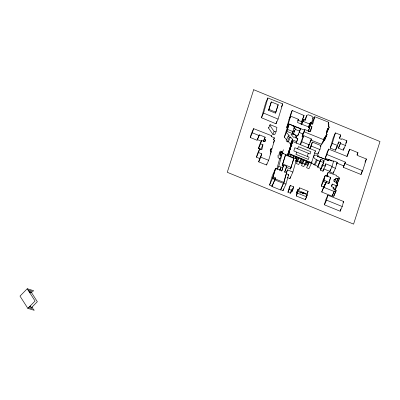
<?xml version="1.0" encoding="UTF-8"?>
<svg xmlns="http://www.w3.org/2000/svg" width="400" height="400" viewBox="0 0 400 400"><rect width="100%" height="100%" fill="white"/><g stroke="black" fill="none" stroke-linecap="round" stroke-linejoin="round"><path stroke-width="0.6" d="M336.32 182.53L337.995 178.32L339.405 178.81L337.3 183.495L337.475 182.445M337.955 178.885L336.04 178.225L335.655 179.705L334.295 179.315L333.94 181.535L337.035 182.77L336.82 183.535L337.69 183.865L337.3 185.365L336.36 185.085L336.115 185.63L332.29 184.09L331.65 186.69L333.46 187.43L333.35 188.93L336.2 190.56L333.705 196.3L332.28 195.72L334.385 191.035L335.81 191.615M339.405 178.81L339.58 177.76L338.25 177.305L338.34 176.7L336.36 176.02L336.495 175.35L328.075 172.465L326.44 176.11M327.035 176.6L328.075 172.465M276.065 131.68L276.935 127.42L270.15 124.69L269.83 125.245L274.155 131.56L276.065 131.68L274.805 134.49L272.89 134.37L268.565 128.055L270.15 124.69M271.875 149.005L274.48 140.27L273.72 139.97L274.35 137.825L271.365 136.595L271.625 135.74L253.605 128.64L251.5 133.325L250.235 137.5L257.06 140.245L259.425 134.875L265.135 137.155L264.525 139.26L265.555 139.675L264.99 141.72L261.555 140.445L260.595 143.815L262.935 144.705L261.905 149.6L259.675 148.765L257.57 153.45L256.44 157.205L259.67 158.5L258.69 161.855L266.535 165.005L268.64 160.32L271.28 151.555L270.325 151.205L271.08 148.665L271.875 149.005L270.705 151.605M305.51 199.675L307.125 195.26L305.915 194.77L306.08 194.05L303.52 193.05L303.335 193.74L302.445 193.385L302.635 192.7L301.24 192.155L301.08 192.75L297.975 191.475L296.245 195.995L305.51 199.675L305.86 198.07M301.66 124.445L303.06 121.32L303.33 120.17L302.735 119.93L302.99 119.23L305.34 120.22L306.74 115.575L308.12 114.725L311.28 115.89L313.17 117.41L311.265 123.865M306.9 195.32L308.08 191.28L299.545 187.82L298.535 190.07M338.81 141.895L335.54 150.215L330.195 148.13L333.3 137.59L335.405 132.905L340.75 134.985L339.59 138.62L341.495 139.43L341.76 138.715L346.88 140.75L345.4 145.5L343.295 150.185L338.43 148.185L340.72 142.71L338.81 141.895L337.875 143.98M338.43 148.185L340.72 142.71M288.965 119.895L290.645 116.15L298.325 119.255L297.545 122.53L309.765 127.395L308.22 131.61M321.21 167.555L320.53 170.255L322.95 171.19L323.515 168.845L329.85 171.37M322.95 171.19L325.195 166.195L325.76 163.845L332.095 166.37L329.705 171.875L333.18 173.32L335.43 168.325L337.215 162.325L333.645 160.89L331.955 166.875L335.43 168.325M297.585 193.55L296.49 193.13L296.72 192.175L297.985 189.365L298.94 189.75L299.545 187.82M296.49 193.13L297.985 189.365M343.33 167.325L345.37 162.125L326.885 154.5L328.655 149.095L347.235 156.52L349.63 149.25L357.94 152.67L357.14 155.325L366.41 158.985L362.68 170.735L360.995 174.485L343.33 167.325L345.37 162.125M281.045 151.985L280.465 154.345L280.85 155.175M280.3 154.7L281.325 151.36L283.115 153.66M324.66 176.78L323.395 181.51L328.845 183.62L329.165 182.335M329.47 181.125L330.07 178.71M328.845 183.62L330.635 177.46L325.225 175.53L322.555 181.465L321.29 186.195L323.995 187.22L323.675 188.395M320.53 170.255L322.775 165.26L323.705 161.575M319.215 163.14L317.705 167.22L320.96 168.54L323.63 162.605L324.125 160.64L320.885 159.425L319.715 162.03M335.585 188.55L335.195 190.055L337.3 185.365M327.845 176.82L328.105 175.82L327.505 175.56M340.13 211.215L342.24 206.53L343.555 201.485L327.84 195.195L325.735 199.88L324.415 204.825L340.13 211.215L340.72 208.97M333.535 161.27L328.8 159.46L328.51 160.565L318.145 156.6L318.345 155.74L317.85 156.85M291.975 145.265L290.31 144.565L292.575 139.27L290.475 137.005L289.3 137.18L287.195 141.865L286.14 140.645L288.245 135.955L289.365 135.74L286.425 132.54L288.86 124.44L286.755 129.13L284.32 137.225L286.665 139.78M290.31 144.565L292.575 139.27M303.275 136.97L302.125 136.505L302.73 134.225L304.835 129.535L310.425 131.785L311.935 126.685L309.855 125.865L310.625 123.44L312.68 124.235L314.8 116.75L328.83 122.29L328.16 124.5L328.925 124.815L328.36 126.63L329.265 126.965L326.6 133.32L327.16 131.65M302.125 136.505L304.23 131.82L304.835 129.535M309.945 126.305L310.265 125.105M324.415 204.825L326.52 200.14L327.84 195.195M314.34 152.845L317.815 154.24L318.425 151.99M317.815 154.24L319.925 149.555L320.98 145.62L312.385 142.075L309.78 148.47M321.29 186.195L323.955 180.26L325.225 175.53M276.795 169.25L279.37 159.74L282.315 153.18L296.63 158.9L292.855 172.07L289.91 178.63L287.23 177.525M277.3 169.535L278.775 166.255L282.315 153.18M278.085 156.905L278.02 157.31A0.99 0.535 24.2 0 0 278.095 157.51L278.135 157.575A1.46 0.79 24.2 0 0 279.055 158.27A1.285 0.695 24.2 0 0 279.375 158.385L279.94 158.52A1.2 0.65 24.2 0 1 280.2 158.61L280.28 158.645M296.245 195.995L297.975 191.475M326.1 182.535L325.46 184.885L324.73 184.575L321.74 192.025L332.14 196.17L334.385 191.035M272.26 185.385L271.925 186.465L280.55 189.985L284.055 182.11L286.635 172.7L284.78 171.96L286.76 166.365L283.59 165.095L281.92 170.83L275.705 168.235L273.13 176.88L275.63 177.89L274.87 179.905L283.495 183.425L286.05 174.225M287.95 192.215L289.03 188.27L290.29 185.46L293.69 186.8L293.035 189.165L291.77 191.975L291.04 191.67L290.42 193.255L287.95 192.215L289.21 189.405L290.29 185.46M317.8 156.83C319.15 155.02 314.59 154.4 313.8 156.08A3.915 2.115 24.2 0 0 313.75 156.275C313.465 158.315 315.765 159.325 317.27 160.11L315.005 165.1A17.395 9.395 24.2 0 0 317.95 166.34L320.465 160.36M317.705 167.22L320.885 159.425M271.925 186.465L275.63 177.89M291.77 191.975L292.425 189.61M261.475 117.765L265.745 102.655L267.85 97.97L282.745 103.875L278.09 119.1L275.985 123.79L261.475 117.765L263.58 113.08L267.85 97.97M311.88 124.315L312.695 121.435L314.8 116.75M329.705 171.875L330.385 169.48M262.935 144.705L260.825 149.39L258.49 148.5L259.45 145.13L261.555 140.445M293.14 130.605L292.3 133.54L292.85 134.1M289.215 124.185L286.785 131.34L292.3 133.54L294.65 126.385L289.215 124.185L288.375 126.06M284.055 182.11L280.685 189.61L283.01 190.655L283.515 188.88M283.01 190.655L285.955 184.095L288.65 174.635L286.215 173.64L287.505 169.865L292.855 172.07M289.91 178.63L290.425 176.835M279.875 169.915L280.205 168.775M283.28 166.075L282.165 165.63L285.495 154.97L293.98 158.415L290.51 168.975L286.06 167.19M282.165 165.63L285.495 154.97M309.82 149.19L311.225 146.065L312.385 142.075M258.69 161.855L260.795 157.17L261.775 153.815L258.545 152.52L259.675 148.765M281.665 171.195L283.59 165.095M310.76 139.99L321.695 144.405L322.39 142.11L322.96 142.325L323.54 140.445L324.455 140.795L324.795 139.62M324.455 140.795L327.075 134.345L326.2 134.01L327.89 128.35L328.705 128.635M330.195 148.13L332.3 143.445L335.405 132.905M275.405 178.55L272.04 186.05L269.56 185.055L272.335 175.735L275.705 168.235M269.56 185.055L272.505 178.495L275.285 169.175M333.18 173.32L333.67 171.685M266.535 165.005L266.885 163.835M287.81 127.935L286.675 127.485L290.945 113.315L292.21 110.505L304.045 115.485L301.895 121.805L297.905 120.19M290.225 117.085L292.21 110.505M286.675 127.485L288.36 123.74L290.645 116.15M250.235 137.5L252.34 132.815L253.605 128.64M300.315 144.385L301.545 140.325L303.65 135.64L311.465 138.965L307.89 147.965M300.385 144.905L301.79 141.78L303.65 135.64M326.56 136.105L325.645 135.755L325.07 137.64L324.5 137.425L323.8 139.72L304.23 131.82M308.555 127.255L310.5 122.35L311.73 122.825M275.985 123.79L276.7 121.445M290.51 168.975L291.895 164.48M292.24 163.355L293.28 159.98M268.565 110.37L271.31 101.935L278.185 104.715L275.86 112.21L275.435 113.145L268.565 110.37L271.31 101.935M275.435 113.145L278.185 104.715M280.265 169.99L281.135 167.18L278.775 166.255M292.79 126.015L300.635 128.725L297.725 135.94L293.23 134.065L293.37 133.615L292.26 133.17M294.65 126.385L293.81 128.26L295.475 128.93L295.335 129.375L299.83 131.255M343.295 150.185L344.035 147.81M296.16 143.31L297.835 138.655L296.285 138.035L295.325 137.03L293.565 137.295L291.02 134.455L294 133.875L296.715 136.75L296.01 138.315M332.14 196.17L332.28 195.72M297.725 135.94L298.365 133.92M360.995 174.485L362.3 170.37M287.69 155.605L290.81 145.855M292.38 142.05L288.56 154L311.34 163.345L315.41 150.835L292.635 141.49L289.585 148.625L292.24 142.725M287.845 155.585L292.635 141.49M296.66 152.085L295.935 154.36L308.36 159.455L309.085 157.185L293.83 150.925L294.85 147.73L310.11 153.99L310.835 151.715L298.41 146.62L297.68 148.89M307.25 156.43L308.275 153.235M307.015 162.45L307.38 161.315M321.74 192.025L324.73 184.575M335.54 150.215L336.705 146.585L338.61 147.395M294.185 131.645L294.055 132.05L294.755 130.49M332.135 161.11L325.2 158.25L326.97 152.84L328.655 149.095M297.755 190.315L307.405 194.195M346.84 156.355L349.63 149.25M301.83 121.105L302.78 118.295M284.555 172.34L286.76 166.365M280.55 189.985L280.685 189.61M333.705 196.3L336.2 190.56M307.78 147.925L309.16 144.185M257.06 140.245L259.425 134.875M290.42 193.255L292.305 188.86L293.035 189.165M258.49 148.5L260.595 143.815M263.265 141.32L265.135 137.155M256.44 157.205L258.545 152.52M263.59 141.345L264.525 139.26M264.62 141.76L265.555 139.675M281.34 107L282.745 103.875M259.67 158.5L261.775 153.815M271.155 136.785L271.625 135.74M272.89 134.37L274.155 131.56M273.415 139.91L274.35 137.825M273.31 142.87L274.48 140.27M270.145 150.75L271.08 148.665M270.11 154.16L271.28 151.555M284.32 137.225L286.425 132.54M280.22 153.815L281.325 151.36M280.5 154.335L281.765 151.525A1.695 0.915 24.2 0 0 280.585 151.135L280 151.34L279.655 152.4M280.685 155.53L281.13 154.55L280.745 153.72M282.26 152.495L283.515 149.705M297.845 120.325L298.325 119.255M287.195 141.865L288.365 141.69L290.475 137.005M273.13 176.88L272.71 177.82L275.21 178.825M293.23 134.065L295.475 128.93M303.035 117.735L304.045 115.485M279.665 170.46L281.135 167.18M291.775 144.17L288.73 151.305L291.38 145.405M302.05 121.31L302.99 119.23M300.865 124.095L302.735 119.93M290.92 146.845L287.875 153.98L290.525 148.08M287.41 155.425L290.065 149.525M301.455 124.335L303.33 120.17M287.5 155.585L289.67 150.76M287.76 155.42L289.205 152.2M299.465 131.33L300.635 128.725M306.74 115.575L304.635 120.26L305.555 119.695M296.9 140.74L297.835 138.655M290.205 156.55L291.17 154.405M292.95 157.68L293.915 155.535M286.275 172.6L287.505 169.865M286.215 173.64L286.635 172.7M293.51 159.46L293.98 158.415M308.63 126.515L310.5 122.35M312.7 118.455L313.17 117.41M308.755 127.605L310.625 123.44M309.15 127.43L309.855 125.865M295.31 158.645L296.275 156.5M308.08 131.145L309.765 127.395M288.16 175.73L288.65 174.635M295.89 160.54L296.63 158.9M311.935 126.685L309.83 131.375L308.27 130.76M299.02 157.63L296.37 163.525L298.725 164.495L301.38 158.595M309.825 142.605L311.465 138.965M304.13 159.72L301.475 165.62L303.835 166.59L306.485 160.69M291.04 191.67L292.305 188.86M292.935 188.485L293.69 186.8M306.855 162.805L307.605 161.13M309.235 161.815L306.58 167.715L308.94 168.685L311.59 162.785L288.81 153.44M315.16 151.395L315.41 150.835M328.13 123.85L328.83 122.29M328.225 126.375L328.925 124.815M326.485 131.475L327.89 128.35M323.33 140.03L324.5 137.425M327.39 131.13L329.265 126.965M320.515 146.66L320.98 145.62M321.695 144.405L325.645 135.755M322.96 142.325L325.07 137.64M324.97 139.03L327.075 134.345M300.735 193.275L301.24 192.155M311.46 161.8L312.03 163.085L313.665 164.39A7.56 4.085 24.2 0 0 314.715 164.96L314.245 164.72L316.49 159.725M302.125 193.825L302.635 192.7M303.225 193.905L303.775 192.64M307.32 192.965L308.08 191.28M306.115 197.51L307.125 195.26M321.7 166.035L322.455 164.35M323.4 162.255L324.125 160.64M325.2 158.25L326.955 154.28M325.015 165.515L325.76 163.845M328.3 160.57L328.8 159.46M339.345 138.11L340.75 134.985M323.995 187.22L326.66 181.285L329.405 182.37M345.71 143.35L346.88 140.75M336.215 164.55L337.215 162.325M330.26 178.29L330.635 177.46M333.83 180.36L334.295 179.315M331.355 186.17L332.29 184.09M335.34 179.785L336.04 178.225M334.715 181.79L335.655 179.705M332.995 188.47L333.46 187.43M336.12 182.485L337.995 178.32M336.565 183.81L337.035 182.77M334.245 189.795L336.36 185.085M337.71 181.925L338.88 179.32M336.285 186.985L337.69 183.865M356.975 154.815L357.94 152.67M343.09 202.525L343.555 201.485M364.965 162.2L366.41 158.985M278.7 154.24L278.975 153.98M268.565 128.055L268.885 127.5M28.01 289.98L32.825 291.435L33.575 290.675L27.225 288.755L20 296.11L27.84 308.37L34.19 310.29L33.375 309.02L28.615 307.58M29.875 292.895L30.98 291.77L37.33 301.705L31.375 307.765L30.22 305.95M31.575 292.705L31.955 292.32L31.18 292.09M27.84 308.37L35.065 301.015L27.225 288.755M278.57 155.165L278.025 155.325L278.03 155.985A6.495 3.51 24.2 0 1 278.12 156.92M295.325 137.03L296.715 136.75M279.5 152.41L279.295 153.175M28.92 291.405L30.785 291.97M29.7 292.625L30.04 292.73M29.52 306.66L30.95 307.095M31.785 307.345L32.43 307.54L32.1 307.025M323.955 180.26L326.66 181.285M308.395 127.035L309.215 127.35M322.775 165.26L325.195 166.195M332.3 143.445L337.645 145.53M317.735 156.33L328.145 160.41M288.36 123.74L304.815 130.26M299.16 132.435L303.13 134.01M297.51 193.18L306.775 196.86M287.63 129.465L293.145 131.665M257.32 139.56L261.32 141.155M323.845 187.34L334.245 191.485M272.505 178.495L274.985 179.49M311.225 146.065L319.925 149.555M282.87 164.065L291.21 167.415M260.795 157.17L268.64 160.32M252.34 132.815L259.165 135.56M295.62 160.925L297.285 161.595M299.505 162.485L302.83 163.825M268.985 109.43L275.86 112.21M345.015 163.575L362.68 170.735M320.375 161.285L323.63 162.605M326.52 200.14L342.24 206.53M303.06 121.32L309.96 124.135M301.79 141.78L309.295 144.845M275.29 178.965L283.915 182.49M340.535 143.5L345.4 145.5M295.16 157.585L298.58 158.99M300.865 159.925L303.715 161.095M305.995 162.03L308.85 163.2M295.965 159.105L298.245 160.04M299.955 160.745L303.38 162.145M305.63 163.07L308.51 164.255M296.065 160.335L308.175 165.305M295.685 160.865L297.38 161.56M299.64 162.49L302.46 163.645M304.72 164.575L305.85 165.035M336.755 163.015L343.685 165.875M263.58 113.08L278.09 119.1M292.415 139.88L296.86 141.75M289.21 189.405L291.68 190.445M281.54 155.835L281.46 155.795A1.2 0.65 24.2 0 0 281.205 155.705L280.64 155.575A1.445 0.78 24.2 0 1 279.455 154.825L279.345 154.095A6.495 3.51 24.2 0 0 279.27 153.17M283.635 183.045L285.955 184.095M314.245 164.72L313.665 164.39M281.765 151.525L283.59 153.82M288.365 141.69L290.47 143.955M288.245 135.955L289.3 137.18M320.195 161.34A17.395 9.395 24.2 0 1 317.27 160.11M253.685 89.71L227.265 172.295L353.58 224.12L380 141.535L253.685 89.71"/></g></svg>
